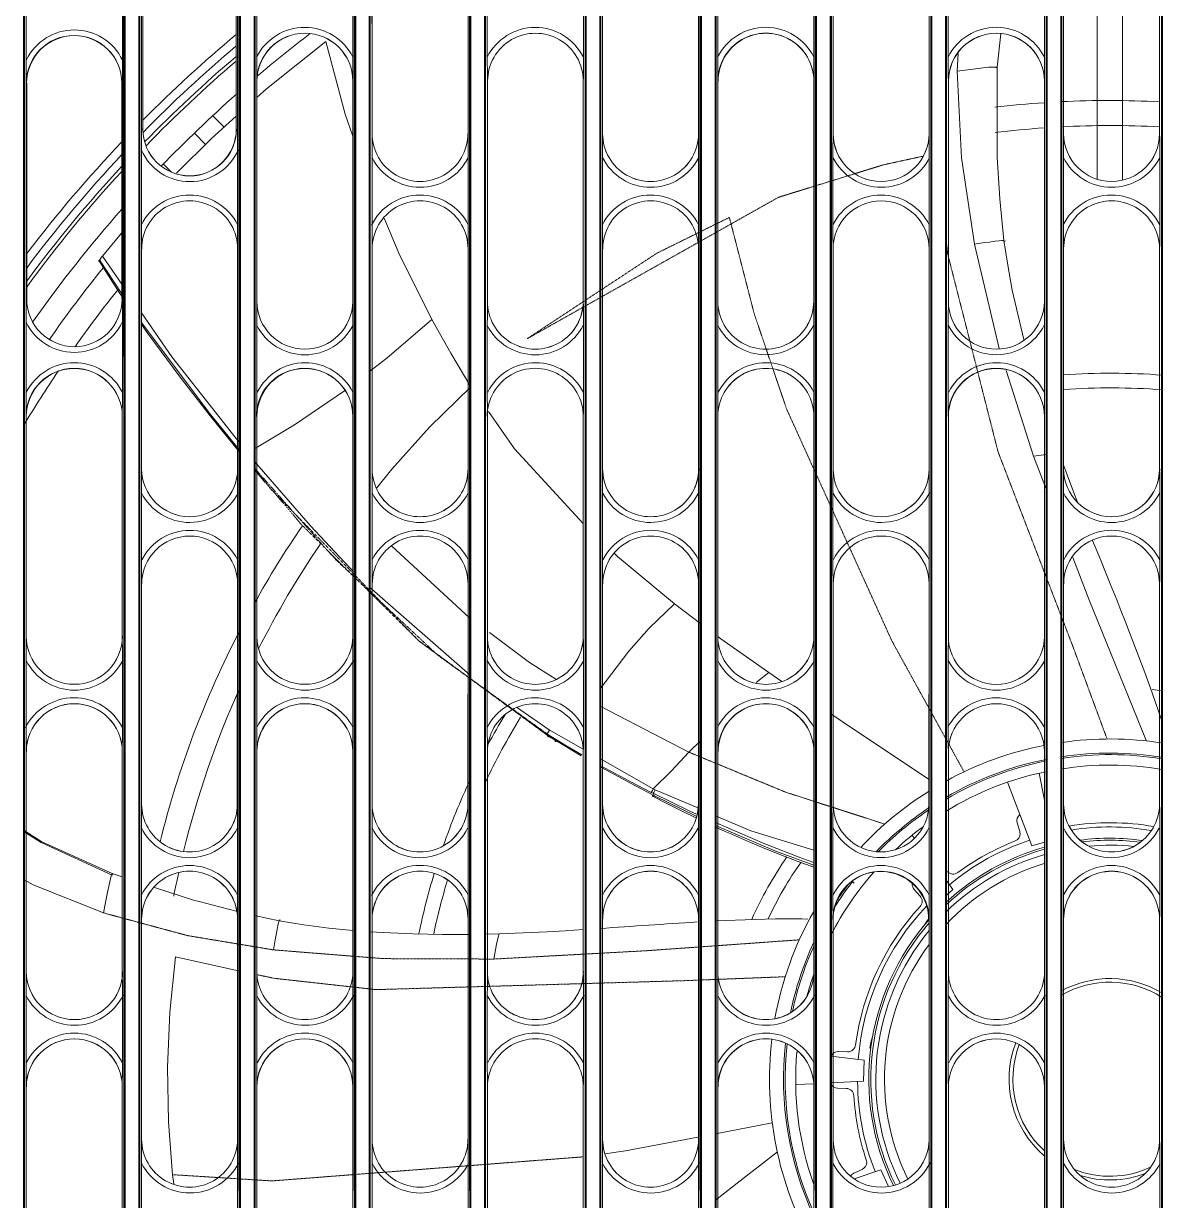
# Model space of a CAD drawing. Header units: millimetres. Extents: x 1046 to 79138, y -20101 to 54562.
# Drawn here: x 3027.4 to 3461.7, y 27710.2 to 28159.2 of the extents above; entities that cross this region are included whole.
import ezdxf

# ---------------------------------------------------------------- set-up
doc = ezdxf.new("R2010")
doc.units = ezdxf.units.MM
doc.linetypes.add('PDF_IMPORT', pattern=[1, 0.8, -0.2])
doc.layers.add('PDF5_Geometry', color=7, linetype='Continuous')

# ---------------------------------------------------------------- blocks, each defined once
blk = doc.blocks.new('pohlad vonkajšia')
at = {"layer": 'PDF5_Geometry', "lineweight": 13}
for points in [[(16148.65, 2749.99), (16148.65, 2113.05), (16129.29, 2113.05), (16129.29, 2749.99)], [(16129.39, 2749.99), (16129.39, 2113.15), (16129.29, 2113.05)], [(16129.5, 2749.99), (16129.5, 2113.41)], [(16148.15, 2666.97), (16148.15, 2647.46), (16148.15, 2644.85), (16148.15, 2643.04), (16148.15, 2601.87), (16148.15, 2599.91), (16148.15, 2598), (16148.15, 2597.47), (16148.15, 2584.07), (16148.15, 2582.26), (16148.13, 2580.15), (16148.13, 2579.63), (16148.13, 2579.49), (16148.13, 2537.54), (16148.13, 2536.51), (16148.15, 2535.47), (16148.15, 2533.41), (16148.15, 2532.94), (16148.15, 2520.13), (16148.15, 2518.33), (16148.13, 2516.21), (16148.13, 2515.69), (16148.13, 2515.55), (16148.13, 2473.6), (16148.13, 2472.58), (16148.15, 2471.54), (16148.15, 2469.47), (16148.15, 2469.01), (16148.15, 2456.18), (16148.15, 2454.36), (16148.13, 2452.28), (16148.13, 2451.74), (16148.13, 2451.62), (16148.13, 2409.65)], [(16148.45, 2113.41), (16148.34, 2750.09), (16148.34, 2747.47), (16148.15, 2747.3)], [(16148.55, 2749.99), (16148.55, 2113.15), (16148.65, 2113.05)], [(16170.64, 2749.99), (16170.64, 2113.05), (16151.27, 2113.05), (16151.27, 2749.99)], [(16151.27, 2113.05), (16151.38, 2113.15), (16151.38, 2749.99)], [(16151.48, 2749.99), (16151.48, 2113.41), (16170.43, 2113.41)], [(16170.12, 2674.61), (16170.12, 2634.27), (16170.12, 2631.22), (16170.12, 2630.3), (16170.12, 2616.05), (16170.12, 2614.25), (16170.12, 2612.13), (16170.12, 2611.61), (16170.12, 2611.46), (16170.12, 2569.5), (16170.12, 2568.48), (16170.12, 2567.46), (16170.12, 2565.39), (16170.12, 2564.93), (16170.12, 2552.12), (16170.12, 2550.28), (16170.12, 2548.16), (16170.12, 2547.64), (16170.12, 2547.54), (16170.12, 2505.55), (16170.12, 2504.55), (16170.12, 2503.52), (16170.12, 2501.46), (16170.12, 2500.99), (16170.12, 2488.15), (16170.12, 2486.34), (16170.12, 2484.23), (16170.12, 2483.71), (16170.12, 2483.57), (16170.12, 2441.62), (16170.12, 2440.59), (16170.12, 2439.59), (16170.12, 2437.49), (16170.12, 2437.06), (16170.12, 2424.21)], [(16170.43, 2113.41), (16170.32, 2750.09), (16170.32, 2747.47), (16170.12, 2747.3)], [(16170.64, 2113.05), (16170.53, 2113.15), (16170.53, 2749.99)], [(16192.64, 2749.99), (16192.64, 2113.05), (16173.24, 2113.05), (16173.24, 2749.99)], [(16173.34, 2749.99), (16173.34, 2113.15), (16173.24, 2113.05)], [(16173.44, 2749.99), (16173.44, 2113.41), (16192.43, 2113.41)], [(16192.1, 2663.67), (16192.1, 2648), (16192.1, 2646.2), (16192.1, 2644.08), (16192.1, 2643.56), (16192.1, 2643.44), (16192.1, 2601.47), (16192.1, 2600.47), (16192.1, 2599.44), (16192.1, 2597.38), (16192.1, 2596.91), (16192.1, 2584.07), (16192.1, 2582.26), (16192.1, 2580.15), (16192.1, 2579.63), (16192.1, 2579.49), (16192.1, 2537.54), (16192.1, 2536.51), (16192.1, 2535.47), (16192.1, 2533.41), (16192.1, 2532.94), (16192.1, 2520.13), (16192.1, 2518.33), (16192.1, 2516.21), (16192.1, 2515.69), (16192.1, 2515.55), (16192.1, 2473.6), (16192.1, 2472.58), (16192.1, 2471.54), (16192.1, 2469.47), (16192.1, 2469.01), (16192.1, 2456.18), (16192.1, 2454.36), (16192.1, 2452.28), (16192.1, 2451.74), (16192.1, 2451.62), (16192.1, 2409.65)], [(16192.43, 2113.41), (16192.31, 2750.09), (16192.31, 2747.47), (16192.1, 2747.3)], [(16192.53, 2749.99), (16192.53, 2113.15), (16192.64, 2113.05)], [(16214.62, 2749.99), (16214.62, 2113.05), (16195.22, 2113.05), (16195.22, 2749.99)], [(16195.22, 2113.05), (16195.32, 2113.15), (16195.32, 2749.99)], [(16195.41, 2749.99), (16195.41, 2113.41), (16214.41, 2113.41)], [(16214.06, 2675.43), (16214.06, 2633.44), (16214.06, 2632.42), (16214.06, 2631.39), (16214.1, 2629.33), (16214.1, 2628.86), (16214.1, 2616.05), (16214.06, 2614.25), (16214.06, 2612.13), (16214.06, 2611.61), (16214.06, 2611.46), (16214.06, 2569.5), (16214.06, 2568.48), (16214.06, 2567.46), (16214.1, 2565.39), (16214.1, 2564.93), (16214.1, 2552.12), (16214.06, 2550.28), (16214.06, 2548.16), (16214.06, 2547.64), (16214.06, 2547.54), (16214.06, 2505.55), (16214.06, 2504.55), (16214.06, 2503.52), (16214.1, 2501.46), (16214.1, 2500.99), (16214.1, 2488.15), (16214.06, 2486.34), (16214.06, 2484.23), (16214.06, 2483.71), (16214.06, 2483.57), (16214.06, 2441.62), (16214.06, 2440.59), (16214.06, 2439.59), (16214.1, 2437.49), (16214.1, 2437.06), (16214.1, 2424.21)], [(16214.41, 2113.41), (16214.31, 2750.09), (16214.31, 2747.47), (16214.1, 2747.3)], [(16214.51, 2749.99), (16214.51, 2113.15), (16214.62, 2113.05)], [(16236.58, 2749.99), (16236.58, 2113.05), (16217.18, 2113.05), (16217.18, 2749.99)], [(16217.18, 2113.05), (16217.29, 2113.15), (16217.29, 2749.99)], [(16217.39, 2749.99), (16217.39, 2113.41), (16236.39, 2113.41)], [(16236.05, 2747.3), (16236.25, 2747.47), (16236.39, 2749.99), (16236.39, 2113.41)], [(16236.03, 2409.65), (16236.03, 2451.62), (16236.03, 2451.74), (16236.05, 2452.28), (16236.05, 2454.36), (16236.05, 2456.18), (16236.05, 2469.01), (16236.05, 2469.47), (16236.05, 2471.54), (16236.05, 2472.58), (16236.03, 2473.6), (16236.03, 2515.55), (16236.03, 2515.69), (16236.05, 2516.21), (16236.05, 2518.33), (16236.05, 2520.13), (16236.05, 2532.94), (16236.05, 2533.41), (16236.05, 2535.47), (16236.05, 2536.51), (16236.03, 2537.54), (16236.03, 2579.49), (16236.03, 2579.63), (16236.05, 2580.15), (16236.05, 2582.26), (16236.05, 2584.07), (16236.05, 2596.91), (16236.05, 2597.38), (16236.05, 2599.44), (16236.05, 2600.47), (16236.03, 2601.47), (16236.03, 2643.44), (16236.03, 2643.56), (16236.05, 2644.08), (16236.05, 2646.2), (16236.05, 2648), (16236.05, 2661.66)], [(16217.7, 2661.66), (16217.7, 2648), (16217.7, 2647.88), (16217.74, 2644.48), (16217.74, 2643.44), (16217.74, 2601.47), (16217.74, 2601.35), (16217.74, 2600.83), (16217.74, 2598.71), (16217.7, 2596.91), (16217.7, 2584.07), (16217.7, 2583.91), (16217.74, 2580.55), (16217.74, 2579.49), (16217.74, 2537.54), (16217.74, 2537.38), (16217.74, 2536.86), (16217.74, 2534.78), (16217.7, 2532.94), (16217.7, 2520.13), (16217.7, 2519.97), (16217.74, 2516.59), (16217.74, 2515.55), (16217.74, 2473.6), (16217.74, 2473.44), (16217.74, 2472.92), (16217.74, 2470.81), (16217.7, 2469.01), (16217.7, 2456.18), (16217.7, 2456.02), (16217.74, 2452.66), (16217.74, 2451.62), (16217.74, 2409.65)], [(16236.5, 2749.99), (16236.5, 2113.15), (16236.58, 2113.05)], [(16258.55, 2749.99), (16258.55, 2113.05), (16239.17, 2113.05), (16239.17, 2749.99)], [(16239.27, 2749.99), (16239.27, 2113.15), (16239.17, 2113.05)], [(16239.37, 2749.99), (16239.37, 2113.41), (16258.34, 2113.41)], [(16258.01, 2675.43), (16258.01, 2633.44), (16258.01, 2632.42), (16258.03, 2631.39), (16258.03, 2629.33), (16258.03, 2628.86), (16258.03, 2616.05), (16258.03, 2614.25), (16258.01, 2612.13), (16258.01, 2611.61), (16258.01, 2611.46), (16258.01, 2569.5), (16258.01, 2568.48), (16258.03, 2567.46), (16258.03, 2565.39), (16258.03, 2564.93), (16258.03, 2552.12), (16258.03, 2550.28), (16258.01, 2548.16), (16258.01, 2547.64), (16258.01, 2547.54), (16258.01, 2505.55), (16258.01, 2504.55), (16258.03, 2503.52), (16258.03, 2501.46), (16258.03, 2500.99), (16258.03, 2488.15), (16258.03, 2486.34), (16258.01, 2484.23), (16258.01, 2483.71), (16258.01, 2483.57), (16258.01, 2441.62), (16258.01, 2440.59), (16258.03, 2439.59), (16258.03, 2437.49), (16258.03, 2437.06), (16258.03, 2424.21)], [(16258.34, 2113.41), (16258.24, 2750.09), (16258.24, 2747.47), (16258.03, 2747.3)], [(16258.44, 2749.99), (16258.44, 2113.15), (16258.55, 2113.05)], [(16280.53, 2749.99), (16280.53, 2113.05), (16261.17, 2113.05), (16261.17, 2749.99)], [(16261.17, 2113.05), (16261.25, 2113.15), (16261.25, 2749.99)], [(16261.36, 2749.99), (16261.36, 2113.41), (16280.32, 2113.41)], [(16280.01, 2660.85), (16280.01, 2648), (16280.01, 2646.2), (16279.99, 2644.08), (16279.99, 2643.56), (16279.99, 2643.44), (16279.99, 2601.47), (16279.99, 2600.47), (16280.01, 2599.44), (16280.01, 2597.38), (16280.01, 2596.91), (16280.01, 2584.07), (16280.01, 2582.26), (16279.99, 2580.15), (16279.99, 2579.63), (16279.99, 2579.49), (16279.99, 2537.54), (16279.99, 2536.51), (16280.01, 2535.47), (16280.01, 2533.41), (16280.01, 2532.94), (16280.01, 2520.13), (16280.01, 2518.33), (16279.99, 2516.21), (16279.99, 2515.69), (16279.99, 2515.55), (16279.99, 2473.6), (16279.99, 2472.58), (16280.01, 2471.54), (16280.01, 2469.47), (16280.01, 2469.01), (16280.01, 2456.18), (16280.01, 2454.36), (16279.99, 2452.28), (16279.99, 2451.74), (16279.99, 2451.62), (16279.99, 2409.65)], [(16280.32, 2113.41), (16280.22, 2750.09), (16280.22, 2747.47), (16280.01, 2747.3)], [(16280.43, 2749.99), (16280.43, 2113.15), (16280.53, 2113.05)], [(16302.51, 2749.99), (16302.51, 2113.05), (16283.13, 2113.05), (16283.13, 2749.99)], [(16283.13, 2113.05), (16283.23, 2113.15), (16283.23, 2749.99)], [(16283.34, 2749.99), (16283.34, 2113.41)], [(16283.65, 2424.21), (16283.65, 2437.06), (16283.65, 2438.84), (16283.68, 2440.96), (16283.68, 2441.49), (16283.68, 2441.62), (16283.68, 2483.57), (16283.68, 2484.59), (16283.65, 2485.61), (16283.65, 2487.69), (16283.65, 2488.15), (16283.65, 2500.99), (16283.65, 2502.81), (16283.68, 2504.91), (16283.68, 2505.43), (16283.68, 2505.55), (16283.68, 2547.54), (16283.68, 2548.53), (16283.65, 2549.55), (16283.65, 2551.63), (16283.65, 2552.12), (16283.65, 2564.93), (16283.65, 2566.73), (16283.68, 2568.84), (16283.68, 2569.36), (16283.68, 2569.5), (16283.68, 2611.46), (16283.68, 2612.5), (16283.65, 2613.52), (16283.65, 2615.58), (16283.65, 2616.05), (16283.65, 2628.86), (16283.65, 2630.7), (16283.68, 2632.78), (16283.68, 2633.3), (16283.68, 2633.44), (16283.68, 2675.43)], [(16283.34, 2113.41), (16302.3, 2113.41), (16302.3, 2749.99)], [(16302.41, 2749.99), (16302.41, 2113.15), (16302.51, 2113.05)], [(16324.49, 2749.99), (16324.49, 2113.05), (16305.11, 2113.05), (16305.11, 2749.99)], [(16305.22, 2113.15), (16305.32, 2749.99), (16305.32, 2113.41)], [(16305.65, 2409.65), (16305.65, 2451.62), (16305.63, 2452.61), (16305.63, 2453.65), (16305.63, 2455.71), (16305.63, 2456.18), (16305.63, 2469.01), (16305.63, 2470.81), (16305.65, 2472.92), (16305.65, 2473.44), (16305.65, 2473.6), (16305.65, 2515.55), (16305.63, 2516.58), (16305.63, 2517.6), (16305.63, 2519.66), (16305.63, 2520.13), (16305.63, 2532.94), (16305.63, 2534.78), (16305.65, 2536.86), (16305.65, 2537.38), (16305.65, 2537.54), (16305.65, 2579.49), (16305.63, 2580.51), (16305.63, 2581.53), (16305.63, 2583.6), (16305.63, 2584.07), (16305.63, 2596.91), (16305.63, 2598.71), (16305.65, 2600.83), (16305.65, 2601.35), (16305.65, 2601.47), (16305.65, 2643.44), (16305.63, 2644.45), (16305.63, 2645.47), (16305.63, 2647.53), (16305.63, 2648), (16305.63, 2660.85)], [(16324.29, 2749.99), (16324.29, 2113.41), (16323.97, 2123.41)], [(16324.39, 2749.99), (16324.39, 2113.15), (16324.49, 2113.05)], [(16346.48, 2749.99), (16346.48, 2113.05), (16327.09, 2113.05), (16327.09, 2749.99)], [(16327.09, 2113.05), (16327.2, 2113.15), (16327.2, 2749.99)], [(16327.3, 2749.99), (16327.3, 2113.41)], [(16327.61, 2424.21), (16327.61, 2437.06), (16327.61, 2437.94), (16327.61, 2438.84), (16327.61, 2439.92), (16327.61, 2440.96), (16327.63, 2441.49), (16327.63, 2441.62), (16327.63, 2483.57), (16327.61, 2484.59), (16327.61, 2485.61), (16327.61, 2487.69), (16327.61, 2488.15), (16327.61, 2500.99), (16327.61, 2502.81), (16327.61, 2504.91), (16327.63, 2505.43), (16327.63, 2505.55), (16327.63, 2547.54), (16327.61, 2548.53), (16327.61, 2549.55), (16327.61, 2551.63), (16327.61, 2552.12), (16327.61, 2564.93), (16327.61, 2566.73), (16327.61, 2568.84), (16327.63, 2569.36), (16327.63, 2569.5), (16327.63, 2611.46), (16327.61, 2612.5), (16327.61, 2613.52), (16327.61, 2615.58), (16327.61, 2616.05), (16327.61, 2628.86), (16327.61, 2630.7), (16327.61, 2632.78), (16327.63, 2633.3), (16327.63, 2633.44), (16327.63, 2675.43)], [(16346.29, 2749.99), (16346.29, 2113.41), (16327.3, 2113.41)], [(16346.39, 2749.99), (16346.39, 2113.15), (16346.48, 2113.05)], [(16301.99, 2675.43), (16301.99, 2633.44), (16301.99, 2632.42), (16301.99, 2629.02), (16301.99, 2628.86), (16301.99, 2616.05), (16301.99, 2614.25), (16301.99, 2612.13), (16301.99, 2611.61), (16301.99, 2611.46), (16301.99, 2569.5), (16301.99, 2568.45), (16301.99, 2565.08), (16301.99, 2564.93), (16301.99, 2552.12), (16301.99, 2550.28), (16301.99, 2548.16), (16301.99, 2547.64), (16301.99, 2547.54), (16301.99, 2505.55), (16301.99, 2504.51), (16301.99, 2501.15), (16301.99, 2500.99), (16301.99, 2488.15), (16301.99, 2486.34), (16301.99, 2484.23), (16301.99, 2483.71), (16301.99, 2483.57), (16301.99, 2441.62), (16301.99, 2441.44), (16301.99, 2441.25), (16301.99, 2441.1), (16301.99, 2440.9), (16301.99, 2440.58), (16301.99, 2439.71), (16301.99, 2438.88), (16301.99, 2438.04), (16301.99, 2437.18), (16301.99, 2437.06), (16301.99, 2424.21)], [(16323.97, 2660.85), (16323.97, 2648), (16323.97, 2646.2), (16323.97, 2644.08), (16323.97, 2643.56), (16323.96, 2643.44), (16323.96, 2601.47), (16323.97, 2600.43), (16323.97, 2597.07), (16323.97, 2596.91), (16323.97, 2584.07), (16323.97, 2582.26), (16323.97, 2580.15), (16323.97, 2579.63), (16323.96, 2579.49), (16323.96, 2537.54), (16323.97, 2536.5), (16323.97, 2533.1), (16323.97, 2532.94), (16323.97, 2520.13), (16323.97, 2518.33), (16323.97, 2516.21), (16323.97, 2515.69), (16323.96, 2515.55), (16323.96, 2473.6), (16323.97, 2472.56), (16323.97, 2469.16), (16323.97, 2469.01), (16323.97, 2456.18), (16323.97, 2454.36), (16323.97, 2452.28), (16323.97, 2451.74), (16323.96, 2451.62), (16323.96, 2409.65)], [(16345.92, 2675.43), (16345.92, 2633.44), (16345.96, 2632.42), (16345.96, 2629.02), (16345.96, 2628.86), (16345.96, 2616.05), (16345.96, 2614.25), (16345.96, 2612.13), (16345.92, 2611.61), (16345.92, 2611.46), (16345.92, 2569.5), (16345.96, 2568.45), (16345.96, 2565.08), (16345.96, 2564.93), (16345.96, 2552.12), (16345.96, 2550.28), (16345.96, 2548.16), (16345.92, 2547.64), (16345.92, 2547.54), (16345.92, 2505.55), (16345.96, 2504.51), (16345.96, 2501.15), (16345.96, 2500.99), (16345.96, 2488.15), (16345.96, 2486.34), (16345.96, 2484.23), (16345.92, 2483.71), (16345.92, 2483.57), (16345.92, 2441.62), (16345.92, 2441.44), (16345.92, 2441.25), (16345.92, 2441.1), (16345.96, 2440.9), (16345.96, 2440.58), (16345.96, 2439.71), (16345.96, 2438.88), (16345.96, 2438.04), (16345.96, 2437.18), (16345.96, 2437.06), (16345.96, 2424.21)], [(16195.77, 2675.43), (16195.77, 2633.44), (16195.77, 2633.3), (16195.77, 2632.78), (16195.76, 2630.7), (16195.76, 2628.86), (16195.76, 2616.05), (16195.76, 2615.89), (16195.76, 2612.5), (16195.77, 2611.46), (16195.77, 2569.5), (16195.77, 2569.36), (16195.77, 2568.84), (16195.76, 2566.73), (16195.76, 2564.93), (16195.76, 2552.12), (16195.76, 2551.96), (16195.76, 2548.56), (16195.77, 2547.54), (16195.77, 2505.55), (16195.77, 2505.43), (16195.77, 2504.91), (16195.76, 2502.81), (16195.76, 2500.99), (16195.76, 2488.15), (16195.76, 2487.99), (16195.76, 2484.63), (16195.77, 2483.57), (16195.77, 2441.62), (16195.77, 2441.49), (16195.77, 2440.96), (16195.76, 2438.84), (16195.76, 2437.06), (16195.76, 2424.21)], [(16239.72, 2675.43), (16239.72, 2633.44), (16239.72, 2633.3), (16239.72, 2632.78), (16239.7, 2630.7), (16239.7, 2628.86), (16239.7, 2616.05), (16239.7, 2615.89), (16239.72, 2612.5), (16239.72, 2611.46), (16239.72, 2569.5), (16239.72, 2569.36), (16239.72, 2568.84), (16239.7, 2566.73), (16239.7, 2564.93), (16239.7, 2552.12), (16239.7, 2551.96), (16239.72, 2548.56), (16239.72, 2547.54), (16239.72, 2505.55), (16239.72, 2505.43), (16239.72, 2504.91), (16239.7, 2502.81), (16239.7, 2500.99), (16239.7, 2488.15), (16239.7, 2487.99), (16239.72, 2484.63), (16239.72, 2483.57), (16239.72, 2441.62), (16239.72, 2441.49), (16239.72, 2440.96), (16239.7, 2438.84), (16239.7, 2437.06), (16239.7, 2424.21)], [(16261.67, 2660.85), (16261.67, 2648), (16261.67, 2647.88), (16261.7, 2644.48), (16261.7, 2643.44), (16261.7, 2601.47), (16261.7, 2601.35), (16261.7, 2600.83), (16261.67, 2598.71), (16261.67, 2596.91), (16261.67, 2584.07), (16261.67, 2583.91), (16261.7, 2580.55), (16261.7, 2579.49), (16261.7, 2537.54), (16261.7, 2537.38), (16261.7, 2536.86), (16261.67, 2534.78), (16261.67, 2532.94), (16261.67, 2520.13), (16261.67, 2519.97), (16261.7, 2516.59), (16261.7, 2515.55), (16261.7, 2473.6), (16261.7, 2473.44), (16261.7, 2472.92), (16261.67, 2470.81), (16261.67, 2469.01), (16261.67, 2456.18), (16261.67, 2456.02), (16261.7, 2452.66), (16261.7, 2451.62), (16261.7, 2409.65)], [(16173.79, 2409.65), (16173.79, 2451.62), (16173.79, 2452.66), (16173.76, 2456.02), (16173.76, 2456.18), (16173.76, 2469.01), (16173.76, 2470.81), (16173.79, 2472.92), (16173.79, 2473.44), (16173.79, 2473.6), (16173.79, 2515.55), (16173.79, 2516.59), (16173.76, 2519.97), (16173.76, 2520.13), (16173.76, 2532.94), (16173.76, 2534.78), (16173.79, 2536.86), (16173.79, 2537.38), (16173.79, 2537.54), (16173.79, 2579.49), (16173.79, 2580.55), (16173.76, 2583.91), (16173.76, 2584.07), (16173.76, 2596.91), (16173.76, 2598.71), (16173.79, 2600.83), (16173.79, 2601.35), (16173.79, 2601.47), (16173.79, 2643.44), (16173.79, 2644.48), (16173.76, 2647.88), (16173.76, 2648), (16173.76, 2663.67)], [(16129.79, 2666.97), (16129.79, 2647.46), (16129.79, 2646.93), (16129.81, 2645), (16129.81, 2643.04), (16129.81, 2601.87), (16129.81, 2600.07), (16129.79, 2597.47), (16129.79, 2584.07), (16129.79, 2583.91), (16129.81, 2580.55), (16129.81, 2579.49), (16129.81, 2537.54), (16129.81, 2537.38), (16129.81, 2536.86), (16129.79, 2534.78), (16129.79, 2532.94), (16129.79, 2520.13), (16129.79, 2519.97), (16129.81, 2516.59), (16129.81, 2515.55), (16129.81, 2473.6), (16129.81, 2473.44), (16129.81, 2472.92), (16129.79, 2470.81), (16129.79, 2469.01), (16129.79, 2456.18), (16129.79, 2456.02), (16129.81, 2452.66), (16129.81, 2451.62), (16129.81, 2409.65)], [(16151.77, 2674.61), (16151.77, 2634.27), (16151.77, 2632.05), (16151.77, 2630.3), (16151.77, 2616.05), (16151.77, 2615.89), (16151.81, 2612.5), (16151.81, 2611.46), (16151.81, 2569.5), (16151.81, 2569.36), (16151.81, 2568.84), (16151.77, 2566.73), (16151.77, 2564.93), (16151.77, 2552.12), (16151.77, 2551.96), (16151.81, 2548.56), (16151.81, 2547.54), (16151.81, 2505.55), (16151.81, 2505.43), (16151.81, 2504.91), (16151.77, 2502.81), (16151.77, 2500.99), (16151.77, 2488.15), (16151.77, 2487.99), (16151.81, 2484.63), (16151.81, 2483.57), (16151.81, 2441.62), (16151.81, 2441.49), (16151.81, 2440.96), (16151.77, 2438.84), (16151.77, 2437.06), (16151.77, 2424.21)], [(16316.21, 2613.02), (16315.46, 2621.01), (16314.99, 2628.91), (16314.98, 2629.57), (16314.94, 2646.13), (16315.67, 2652.44)], [(16192.1, 2632.92), (16190.62, 2637.15), (16186.95, 2651.03), (16175.65, 2641.97), (16173.79, 2640.3)], [(16315.36, 2592.47), (16310.61, 2612.34), (16308.13, 2628.79), (16307.33, 2645.35), (16307.54, 2648.71)], [(16307.33, 2645.35), (16311.34, 2645.87), (16313.29, 2646.08), (16314.2, 2646.13), (16314.61, 2646.13), (16314.79, 2646.13), (16314.94, 2646.13), (16314.94, 2646.08), (16314.89, 2646.08), (16314.82, 2646.02), (16314.68, 2646.02)], [(16169.86, 2636.75), (16165.12, 2632.52), (16158.48, 2625.9)], [(16167.53, 2634.67), (16165.38, 2636.85)], [(16161.9, 2633.54), (16164.01, 2631.39)], [(16157.51, 2626.07), (16155.95, 2627.61)], [(16196.64, 2565.85), (16199.54, 2569.45), (16206.71, 2577.41), (16214.62, 2585.16), (16210.75, 2591.54), (16207.16, 2598), (16200.85, 2610.64), (16198.03, 2617.28)], [(16148.05, 2614.47), (16148, 2614.42), (16144.37, 2610.09), (16144.35, 2610.07), (16144.35, 2610.03), (16144.32, 2610.03), (16144.32, 2610.02), (16144.27, 2609.97), (16144.16, 2609.86), (16144.01, 2609.65), (16143.9, 2609.5), (16143.8, 2609.36), (16148.05, 2602.86)], [(16316.21, 2613.05), (16315.84, 2613.02), (16315.31, 2613), (16314.51, 2612.91), (16313.5, 2612.76), (16312.55, 2612.65), (16310.61, 2612.34)], [(16320.06, 2594.17), (16317.85, 2603.59), (16316.99, 2608.32), (16316.21, 2613.07)], [(16316.52, 2613), (16316.45, 2612.95), (16316.21, 2612.86)], [(16143.66, 2609.2), (16147.68, 2602.96), (16148.05, 2602.44)], [(16148.05, 2604.7), (16144.35, 2610.07)], [(16170.53, 2574.37), (16157.57, 2590.88), (16151.81, 2599.23)], [(16195.32, 2588.1), (16198.55, 2590.62), (16207.16, 2598)], [(16170.53, 2572.97), (16164.72, 2580.15), (16151.81, 2597.43)], [(16151.81, 2597.03), (16153.02, 2595.3), (16159.18, 2586.96), (16164.88, 2579.63), (16170.53, 2572.61)], [(16324.39, 2565.48), (16321.91, 2571.88), (16316.68, 2588.26)], [(16173.34, 2573.33), (16180.95, 2577.88), (16190.47, 2584.38)], [(16217.95, 2580.44), (16222.94, 2573.33), (16236.03, 2559.05)], [(16192.08, 2550.05), (16191.44, 2550.68), (16183.99, 2558.63), (16173.34, 2570.92)], [(16321.91, 2571.88), (16324.39, 2572.21)], [(16330.27, 2563.16), (16330.04, 2563.78), (16327.61, 2570.2)], [(16346.39, 2521.43), (16344.53, 2526.79), (16343.11, 2530.65), (16341.67, 2534.48), (16340.53, 2537.43), (16339.37, 2540.41), (16338.55, 2542.44), (16337.76, 2544.5), (16337.13, 2546.03), (16336.51, 2547.54), (16335.99, 2548.82), (16335.48, 2550.12), (16334.91, 2551.53), (16334.34, 2552.95), (16333.16, 2555.84)], [(16214.51, 2540.97), (16214.31, 2541.09), (16199.5, 2554.72)], [(16241.97, 2553.33), (16242.58, 2552.79), (16253.42, 2543.72), (16258.48, 2539.95)], [(16343.46, 2517.56), (16332.43, 2544.64), (16329.37, 2552.6)], [(16214.46, 2530.19), (16213.96, 2530.55), (16195.2, 2546.98)], [(16253.42, 2543.72), (16248.58, 2539.13), (16244.7, 2534.74), (16239.27, 2527.52)], [(16230.79, 2529.37), (16225.8, 2532.56), (16218.14, 2538.25)], [(16273.92, 2528.95), (16271.43, 2530.62), (16269.02, 2528.75)], [(16236.03, 2516.02), (16229.54, 2519.68), (16223.32, 2524.01)], [(16256.16, 2515.45), (16239.27, 2524.22)], [(16283.23, 2522.73), (16287.36, 2519.99), (16301.99, 2510.23)], [(16229.09, 2518.97), (16229.27, 2519.11), (16229.39, 2519.3), (16229.44, 2519.4), (16229.49, 2519.51), (16229.53, 2519.58), (16229.54, 2519.68)], [(16235.73, 2514.96), (16233.05, 2516.54), (16229.09, 2518.97), (16229.32, 2518.71), (16229.53, 2518.45), (16230.9, 2517.6), (16235.28, 2514.93), (16235.63, 2514.72)], [(16230.9, 2517.6), (16230.79, 2517.51), (16230.69, 2517.51), (16230.64, 2517.6), (16230.64, 2517.67), (16230.64, 2517.76), (16229.27, 2518.59), (16229.27, 2518.54), (16229.27, 2518.45), (16229.28, 2518.38), (16229.39, 2518.38), (16229.53, 2518.45)], [(16258.44, 2517.7), (16256.16, 2515.45), (16252.77, 2511.83), (16249.34, 2508.48), (16249.74, 2508.29), (16257.85, 2504.81)], [(16257.65, 2503.64), (16256.38, 2504.2), (16249.38, 2507.6), (16248.98, 2507.77), (16244.99, 2509.82), (16239.27, 2512.92)], [(16239.27, 2512.66), (16240.31, 2512.05), (16245.01, 2509.5), (16249.64, 2507.09), (16249.55, 2507.02), (16249.48, 2506.99), (16249.39, 2506.97), (16249.34, 2506.99), (16249.29, 2507.02), (16249.24, 2507.09), (16249.24, 2507.2), (16249.24, 2507.3)], [(16248.98, 2507.77), (16249.1, 2507.93), (16249.2, 2508.12), (16249.29, 2508.32), (16249.34, 2508.48), (16239.3, 2514.17)], [(16322.97, 2511.43), (16323.96, 2506.3)], [(16257.54, 2503.26), (16249.64, 2507.09), (16249.38, 2507.6), (16249.5, 2507.75), (16249.58, 2507.91), (16249.69, 2508.12), (16249.74, 2508.29)], [(16323.96, 2498.3), (16321.6, 2497.59), (16316.94, 2509.71)], [(16249.34, 2506.99), (16252.19, 2505.53), (16255.01, 2504.15), (16257.49, 2502.95)], [(16279.99, 2496.76), (16268.01, 2500.42), (16261.25, 2503.31)], [(16279.99, 2494.4), (16277.83, 2495.18), (16270.65, 2497.99), (16261.25, 2502.01)], [(16261.25, 2501.48), (16272.87, 2496.52), (16279.99, 2493.88)], [(16261.25, 2501.16), (16263.09, 2500.33), (16264.35, 2499.8), (16265.62, 2499.21), (16267.94, 2498.22), (16270.21, 2497.25), (16273.54, 2495.93), (16276.84, 2494.65), (16279.99, 2493.5)], [(16318.79, 2501.96), (16319.26, 2500.33)], [(16148.13, 2491.65), (16146.18, 2492.27), (16132.77, 2498.37), (16129.39, 2500.52)], [(16129.39, 2500.28), (16132.67, 2498.2), (16146.19, 2492.01), (16146.23, 2492.12), (16146.23, 2492.22), (16146.23, 2492.24), (16146.18, 2492.27), (16146.12, 2492.13), (16146.07, 2491.98), (16145.93, 2491.6), (16145.72, 2490.68), (16145.33, 2488.77), (16144.56, 2484.78), (16131.11, 2490.12), (16129.39, 2491.09)], [(16298.75, 2499.6), (16299.18, 2498.98)], [(16305.22, 2491.01), (16306.53, 2489.27), (16305.22, 2488.09)], [(16169.86, 2485.09), (16162.56, 2487.02), (16161.92, 2487.17), (16154.24, 2489.65)], [(16299.13, 2489.27), (16300.26, 2487.99)], [(16192.08, 2481.44), (16187.54, 2481.9), (16182.77, 2482.53), (16178.04, 2483.26), (16173.31, 2484.28)], [(16178.04, 2483.26), (16177.93, 2482.93), (16177.81, 2482.37), (16177.64, 2481.59), (16177.47, 2480.6), (16177.28, 2479.63), (16176.98, 2477.73)], [(16178.18, 2483.55), (16178.19, 2483.45), (16178.18, 2483.19)], [(16278.88, 2483.62), (16277.72, 2483.66), (16276.56, 2483.66), (16272.69, 2483.66), (16268.79, 2483.55), (16261.25, 2483.24)], [(16214.51, 2480.67), (16209.17, 2480.67), (16203.52, 2480.78), (16197.87, 2481.04), (16195.32, 2481.19)], [(16220.01, 2480.81), (16217.29, 2480.73)], [(16218.95, 2475.98), (16219.49, 2478.82), (16219.77, 2480.15), (16219.97, 2480.78)], [(16236.03, 2481.59), (16235.99, 2481.59), (16232.56, 2481.38), (16229.13, 2481.19), (16224.55, 2480.97), (16219.96, 2480.78)], [(16170.53, 2473.7), (16158.26, 2476.39), (16157.2, 2465.85), (16156.77, 2455.33), (16156.91, 2444.96), (16157.67, 2434.85), (16157.93, 2433.1)], [(16290.69, 2459), (16290.78, 2459.66), (16290.93, 2460.34), (16291.3, 2461.62)], [(16286.44, 2458.29), (16284.71, 2458.34)], [(16283.23, 2457.46), (16289.61, 2456.68), (16289.47, 2452.71), (16283.23, 2452.38)], [(16279.99, 2452.19), (16276.56, 2452.03)], [(16284.48, 2451.36), (16286.18, 2451.31)], [(16261.23, 2442.66), (16272.07, 2444.75)], [(16240.17, 2438.82), (16244.11, 2439.38), (16257.85, 2442.01)], [(16261.25, 2429.98), (16265.4, 2433.26), (16273.06, 2439.22)], [(16287.67, 2434.04), (16292.75, 2435.79), (16294.21, 2432.58)]]:
    blk.add_lwpolyline(points, dxfattribs=at)
for points in [[(16169.86, 2674.61), (16169.86, 2634.27), (16169.91, 2634.27), (16169.89, 2634.26, -0.99948), (16152.07, 2634.27), (16152.07, 2674.61)], [(16152.07, 2634.27, 0.99948), (16169.86, 2634.27), (16169.86, 2674.61, 0.998908), (16152.07, 2674.61), (16152.07, 2634.27), (16151.98, 2634.27), (16151.77, 2634.27)], [(16195.77, 2633.44, 1.000256), (16214.03, 2633.43, -1.000256), (16195.77, 2633.44), (16195.74, 2675.42, -0.999338), (16214.06, 2675.43), (16214.06, 2633.44)], [(16239.71, 2675.44, -0.999339), (16258.01, 2675.43), (16258, 2633.45, -1.000257), (16239.72, 2633.44), (16239.72, 2675.43, -0.99906), (16258.01, 2675.43)], [(16283.61, 2675.4, -0.997319), (16301.99, 2675.43), (16301.97, 2633.42, -0.998235), (16283.68, 2633.44), (16283.68, 2675.43, -0.997039), (16301.99, 2675.43)], [(16327.63, 2633.44, 0.999042), (16345.93, 2633.45, -0.999042), (16327.63, 2633.44), (16327.63, 2675.43, -0.998125), (16345.92, 2675.43), (16345.92, 2633.44)], [(16129.87, 2643.05, -0.999232), (16148.05, 2643.04), (16148.15, 2601.87), (16148.08, 2601.87), (16148.05, 2601.87), (16148.05, 2643.04), (16148.08, 2643.04), (16148.05, 2643.04, 0.999232), (16129.81, 2643.04), (16129.9, 2643.04), (16129.9, 2601.87), (16129.9, 2601.87), (16129.87, 2643.05)], [(16173.79, 2601.47, 0.999743), (16192.07, 2601.44, -0.999743), (16173.79, 2601.47), (16173.79, 2643.44, -0.999465), (16192.1, 2643.44), (16192.1, 2601.47)], [(16236.03, 2643.44, 1.001487), (16217.79, 2643.45, -1.001487), (16236.03, 2643.44), (16236.03, 2601.47, -1.001764), (16217.74, 2601.47, 1.001764), (16236.02, 2601.48)], [(16279.97, 2601.47, -1.002372), (16261.7, 2601.47), (16261.7, 2643.44, -1.002095), (16279.99, 2643.44), (16279.99, 2601.47, -1.001764), (16261.7, 2601.47)], [(16305.65, 2601.47, 0.999741), (16323.97, 2601.48, -0.999741), (16305.65, 2601.47), (16305.65, 2643.44, -0.999464), (16323.96, 2643.44), (16323.96, 2601.47)], [(16170.12, 2611.46, 1.00095), (16151.82, 2611.45, -1.00095), (16170.12, 2611.46), (16170.11, 2569.5, -0.999741), (16151.81, 2569.5), (16151.81, 2611.46)], [(16214.06, 2611.46, 1.00176), (16195.78, 2611.45, -1.00176), (16214.06, 2611.46), (16214.06, 2569.5, -1.00055), (16195.77, 2569.5), (16195.77, 2611.46)], [(16258.01, 2611.46, 1.001761), (16239.75, 2611.47, -1.001761), (16258.01, 2611.46), (16258.03, 2569.52, -1.000551), (16239.72, 2569.5), (16239.72, 2611.46)], [(16301.99, 2611.46, 0.999738), (16283.66, 2611.43, -0.999738), (16301.99, 2611.46), (16302, 2569.48, -0.99853), (16283.68, 2569.5), (16283.68, 2611.46)], [(16345.92, 2611.46, 1.000546), (16327.63, 2611.46, -1.000546), (16345.92, 2611.46), (16345.92, 2569.5, -0.999336), (16327.63, 2569.5), (16327.63, 2611.46)], [(16129.81, 2537.54, 0.998935), (16148.15, 2537.55, -0.998935), (16129.81, 2537.54), (16129.81, 2579.49, -0.998002), (16148.13, 2579.49), (16148.13, 2537.54)], [(16173.79, 2537.54, 0.999743), (16192.07, 2537.51, -0.999743), (16173.79, 2537.54), (16173.79, 2579.49, -0.998808), (16192.1, 2579.49), (16192.1, 2537.54)], [(16236.03, 2579.49, 1.000827), (16217.71, 2579.5, -1.000827), (16236.03, 2579.49), (16236.03, 2537.54, -1.001764), (16217.74, 2537.54, 1.001764), (16236.02, 2537.54)], [(16271.43, 2530.62), (16262.29, 2537.05), (16261.7, 2537.54), (16261.7, 2579.49, -1.001435), (16279.99, 2579.49), (16279.99, 2537.54, -1.002372), (16261.7, 2537.54, 1.001764), (16279.99, 2537.55)], [(16305.65, 2537.54, 0.999741), (16323.97, 2537.54, -0.999741), (16305.65, 2537.54), (16305.65, 2579.49, -0.998806), (16323.96, 2579.49), (16323.96, 2537.54)], [(16170.12, 2547.54, 0.999442), (16151.83, 2547.53, -0.999442), (16170.12, 2547.54), (16170.06, 2505.54, -1.000679), (16151.81, 2505.55), (16151.81, 2547.54)], [(16214.06, 2547.54, 1.000252), (16195.79, 2547.53, -1.000252), (16214.06, 2547.54), (16214.01, 2505.54, -1.00149), (16195.77, 2505.55), (16195.77, 2547.54)], [(16258.01, 2547.54, 1.000253), (16239.76, 2547.55, -1.000253), (16258.01, 2547.54), (16257.98, 2505.57, -1.001491), (16239.72, 2505.55), (16239.72, 2547.54)], [(16301.99, 2547.54, 0.998231), (16283.67, 2547.52, -0.998231), (16301.99, 2547.54), (16301.94, 2505.53, -0.999468), (16283.68, 2505.55), (16283.68, 2547.54)], [(16345.92, 2547.54, 0.999039), (16327.64, 2547.55, -0.999039), (16345.92, 2547.54), (16345.91, 2505.56, -1.000277), (16327.63, 2505.55), (16327.63, 2547.54)], [(16129.81, 2473.6, 0.999212), (16148.18, 2473.62, -0.999212), (16129.81, 2473.6), (16129.81, 2515.55, -0.997444), (16148.13, 2515.55), (16148.13, 2473.6)], [(16173.79, 2473.6, 1.000019), (16192.1, 2473.57, -1.000019), (16173.79, 2473.6), (16173.79, 2515.55, -0.998252), (16192.1, 2515.55), (16192.1, 2473.6)], [(16236.03, 2515.55, 1.000272), (16217.77, 2515.56, -1.000272), (16236.03, 2515.55), (16236.03, 2473.6, -1.002039), (16217.74, 2473.6, 1.002039), (16236.05, 2473.61)], [(16280, 2473.6, -1.002647), (16261.7, 2473.6), (16261.7, 2515.55, -1.00088), (16279.99, 2515.55), (16279.99, 2473.6, -1.00204), (16261.7, 2473.6)], [(16305.65, 2473.6, 1.000017), (16324, 2473.61, -1.000017), (16305.65, 2473.6), (16305.65, 2515.55, -0.99825), (16323.96, 2515.55), (16323.96, 2473.6)], [(16318.37, 2498.53, 0.062635), (16307.47, 2492.48, -0.384677), (16305.48, 2492.69)], [(16151.81, 2441.62, 1.000954), (16170.09, 2441.61, -1.000954), (16151.81, 2441.62), (16151.81, 2483.57, -1.00123), (16170.12, 2483.57), (16170.12, 2441.62)], [(16195.77, 2441.62, 1.001764), (16214.04, 2441.61, -1.001764), (16195.77, 2441.62), (16195.77, 2483.57, -1.002039), (16214.06, 2483.57), (16214.06, 2441.62)], [(16239.72, 2441.62, 1.001764), (16258.01, 2441.63, -1.001764), (16239.72, 2441.62), (16239.72, 2483.57, -1.00204), (16258.01, 2483.57), (16258.01, 2441.62)], [(16300.86, 2482.13), (16301.61, 2483.26), (16301.89, 2483.57, 1.000018), (16283.63, 2483.55)], [(16283.68, 2441.62, 0.999742), (16301.97, 2441.59, -0.999742), (16283.68, 2441.62), (16283.68, 2483.57, -1.000018), (16301.99, 2483.57), (16301.99, 2441.62)], [(16327.63, 2441.62, 1.000549), (16345.94, 2441.62, -1.000549), (16327.63, 2441.62), (16327.63, 2483.57, -1.000824), (16345.92, 2483.57), (16345.92, 2441.62)], [(16283.96, 2485.89, -0.023701), (16287.39, 2490.75), (16287.71, 2490.43)], [(16129.81, 2409.65, 0.999232), (16148.18, 2409.66, -0.999232), (16129.81, 2409.65), (16129.81, 2451.62, -0.997444), (16148.13, 2451.62), (16148.13, 2409.65)], [(16173.79, 2409.65, 1.000038), (16192.1, 2409.62, -1.000038), (16173.79, 2409.65), (16173.79, 2451.62, -0.998252), (16192.1, 2451.62), (16192.1, 2409.65)], [(16236.03, 2451.62, 1.000272), (16217.77, 2451.63, -1.000272), (16236.03, 2451.62), (16236.03, 2409.65, -1.002059), (16217.74, 2409.65, 1.002059), (16236.05, 2409.66)], [(16280, 2409.65, -1.002667), (16261.7, 2409.65), (16261.7, 2451.62, -1.00088), (16279.99, 2451.62), (16279.99, 2409.65, -1.00206), (16261.7, 2409.65)], [(16305.65, 2409.65, 1.000037), (16324, 2409.66, -1.000037), (16305.65, 2409.65), (16305.65, 2451.62, -0.99825), (16323.96, 2451.62), (16323.96, 2409.65)], [(16279.99, 2433, -0.108571), (16276.77, 2458.28), (16277.18, 2458.22)], [(16290.08, 2437.21, -0.287392), (16289.2, 2435.83), (16287.62, 2435.15)]]:
    blk.add_lwpolyline(points, format="xyb", dxfattribs=at)
at = {"layer": 'PDF5_Geometry', "linetype": 'PDF_IMPORT', "lineweight": 13, "ltscale": 0.095354}
blk.add_lwpolyline([(16323.96, 2153.86), (16323.96, 2707.38)], dxfattribs=at)
at = {"layer": 'PDF5_Geometry', "linetype": 'PDF_IMPORT', "lineweight": 13, "ltscale": 0.100866}
blk.add_lwpolyline([(16334.03, 2704.13), (16334.03, 2624.72)], dxfattribs=at)
at = {"layer": 'PDF5_Geometry', "linetype": 'PDF_IMPORT', "lineweight": 13, "ltscale": 0.10126}
blk.add_lwpolyline([(16338.83, 2624.53), (16338.83, 2704.13)], dxfattribs=at)
at = {"layer": 'PDF5_Geometry', "lineweight": 13}
for points in [[(16217.74, 2643.44), (16217.74, 2601.47)], [(16143.66, 2609.2), (16143.61, 2609.13), (16143.56, 2609.1), (16143.61, 2609.13), (16143.64, 2609.19), (16143.71, 2609.24), (16143.71, 2609.25)], [(16217.74, 2579.49), (16217.74, 2537.54)], [(16217.74, 2515.55), (16217.74, 2473.6)], [(16217.74, 2451.62), (16217.74, 2409.65)]]:
    blk.add_lwpolyline(points, close=True, dxfattribs=at)
at = {"layer": 'PDF5_Geometry', "linetype": 'PDF_IMPORT', "lineweight": 13, "ltscale": 0.029218}
blk.add_lwpolyline([(16308.65, 2511.69), (16294.9, 2536.63), (16274.81, 2580.88), (16268.64, 2599.03), (16263.89, 2617.45), (16250, 2610.59), (16225.35, 2594.33), (16273.28, 2621.3), (16293.22, 2627.47), (16300.73, 2629.1)], dxfattribs=at)
at = {"layer": 'PDF5_Geometry', "linetype": 'PDF_IMPORT', "lineweight": 13, "ltscale": 0.03501}
blk.add_lwpolyline([(16305.22, 2613.38), (16305.51, 2610.54), (16315.13, 2572.73), (16329.16, 2536.24), (16335.92, 2517.96)], dxfattribs=at)
at = {"layer": 'PDF5_Geometry', "lineweight": 13}
blk.add_lwpolyline([(16129.9, 2601.87, 0.999232), (16148.08, 2601.87, -0.999232)], format="xyb", close=True, dxfattribs=at)
at = {"layer": 'PDF5_Geometry', "linetype": 'PDF_IMPORT', "lineweight": 13, "ltscale": 0.018006}
blk.add_lwpolyline([(16229.09, 2518.97), (16208.32, 2533.91), (16188.75, 2552.24), (16173.34, 2569.62)], dxfattribs=at)
at = {"layer": 'PDF5_Geometry', "linetype": 'PDF_IMPORT', "lineweight": 13, "ltscale": 0.031536}
blk.add_lwpolyline([(16173.34, 2569.42), (16182.32, 2558.82), (16204.74, 2536.6), (16229.27, 2518.59)], dxfattribs=at)
at = {"layer": 'PDF5_Geometry', "linetype": 'PDF_IMPORT', "lineweight": 13, "ltscale": 0.028974}
blk.add_lwpolyline([(16173.34, 2569.3), (16176.32, 2565.76), (16204.68, 2536.7), (16229.53, 2518.45)], dxfattribs=at)
at = {"layer": 'PDF5_Geometry', "linetype": 'PDF_IMPORT', "lineweight": 13, "ltscale": 0.02322}
blk.add_lwpolyline([(16293.53, 2501.72), (16274.65, 2507.8), (16256.16, 2515.45)], dxfattribs=at)
at = {"layer": 'PDF5_Geometry', "linetype": 'PDF_IMPORT', "lineweight": 13, "ltscale": 0.038838}
blk.add_lwpolyline([(16277.25, 2479.65), (16248.08, 2477.57), (16218.95, 2475.98), (16197.89, 2476.06), (16176.98, 2477.73), (16160.58, 2480.45), (16144.56, 2484.78)], dxfattribs=at)
at = {"layer": 'PDF5_Geometry', "linetype": 'PDF_IMPORT', "lineweight": 13, "ltscale": 0.038144}
blk.add_lwpolyline([(16173.9, 2472.98), (16177.12, 2472.3), (16196.52, 2470.15), (16255.06, 2471.85), (16274.57, 2472.61)], dxfattribs=at)
at = {"layer": 'PDF5_Geometry', "linetype": 'PDF_IMPORT', "lineweight": 13, "ltscale": 0.042878}
blk.add_lwpolyline([(16157.67, 2434.85), (16176.67, 2433.66), (16235.99, 2438.25)], dxfattribs=at)
at = {"layer": 'PDF5_Geometry', "lineweight": 13}
for centre, radius, start, end in [((16182.91, 2643.45), 10.25, 26.3455, 153.5551), ((16226.86, 2643.45), 10.25, 26.3455, 89.8973), ((16270.82, 2643.46), 10.25, 26.3234, 153.4649), ((16314.78, 2643.44), 10.27, 26.3904, 153.4649), ((16138.99, 2643.05), 10.17, 25.7339, 154.0732), ((16334.34, 2455.14), 256.79, 129.8321, 135.2191), ((16182.94, 2643.42), 9.16, 0.1233, 180.062), ((16336.25, 2452.94), 251.05, 127.3438, 130.31), ((16270.88, 2643.46), 9.12, 359.8684, 180.0387), ((16314.82, 2643.44), 9.14, 0.0075, 179.946), ((16330, 2459.73), 248.81, 130.0626, 135.6523), ((16333.5, 2455.58), 252.73, 130.3485, 135.7784), ((16330.52, 2459.19), 247.38, 130.5105, 135.9748), ((16330.01, 2459.59), 241.93, 131.4463, 136.146), ((16334.2, 2478.97), 160.69, 93.654, 97.0381), ((16336.23, 2462.04), 177.72, 86.8744, 92.9134), ((16248.86, 2633.44), 9.14, 180.0317, 0.0611), ((16292.83, 2633.44), 9.14, 180.0317, 359.8293), ((16337.54, 2439.5), 195.5, 93.98, 96.7512), ((16336.56, 2457.71), 177.26, 86.9727, 93.0273), ((16339.57, 2450.52), 263.77, 136.5588, 142.639), ((16331.35, 2457.22), 251.51, 136.7868, 143.2237), ((16161, 2634.33), 10.06, 203.6039, 336.6237), ((16328.39, 2459.59), 246.21, 137.093, 143.7244), ((16204.93, 2633.45), 10.25, 206.5576, 333.1624), ((16248.87, 2633.45), 10.25, 206.5576, 333.457), ((16292.86, 2633.51), 10.32, 206.7796, 333.3207), ((16336.79, 2633.46), 10.27, 206.6022, 333.1402), ((16325.82, 2461.63), 242.28, 137.2039, 143.9685), ((16160.95, 2611.47), 10.25, 26.5554, 153.4494), ((16204.89, 2611.41), 10.31, 26.7556, 153.5851), ((16248.86, 2611.47), 10.25, 26.5332, 153.5173), ((16292.81, 2611.45), 10.27, 26.6001, 153.3591), ((16336.76, 2611.42), 10.3, 26.7109, 153.4041), ((16335.52, 2453.54), 250.07, 138.5636, 144.862), ((16339.6, 2450.64), 250.57, 141.1246, 145.0664), ((16323.11, 2463.13), 225.09, 141.345, 144.8281), ((16138.96, 2601.86), 10.16, 205.5982, 334.3632), ((16182.94, 2601.51), 10.27, 206.6057, 333.4473), ((16226.87, 2601.49), 10.25, 206.5392, 333.583), ((16270.83, 2601.48), 10.23, 206.495, 333.5378), ((16314.79, 2601.48), 10.23, 206.495, 333.5378), ((16138.95, 2579.48), 9.18, 0.0684, 179.8392), ((16138.98, 2579.49), 10.25, 26.5392, 153.3569), ((16182.9, 2579.46), 9.2, 0.1608, 180.0241), ((16182.97, 2579.54), 10.19, 26.3395, 153.4473), ((16226.91, 2579.54), 10.19, 26.3395, 153.3117), ((16270.84, 2579.5), 9.16, 359.9063, 180.0011), ((16270.88, 2579.55), 10.18, 26.317, 153.3569), ((16314.78, 2579.48), 9.18, 0.0455, 179.9086), ((16314.83, 2579.53), 10.2, 26.3837, 153.3569), ((16323.36, 2461.18), 226.39, 145.899, 148.9555), ((16336.64, 2454.5), 133.23, 85.8016, 93.8824), ((16336.53, 2454.43), 130.51, 85.6673, 93.9091), ((16160.96, 2569.5), 9.15, 179.9917, 359.962), ((16204.92, 2569.49), 9.14, 179.9453, 0.0083), ((16248.88, 2569.51), 9.16, 180.0148, 0.0779), ((16292.84, 2569.51), 9.16, 180.0148, 359.8462), ((16336.79, 2569.51), 9.16, 180.0613, 359.9852), ((16160.99, 2569.59), 10.33, 206.8251, 333.448), ((16204.93, 2569.51), 10.25, 206.5583, 333.3802), ((16248.87, 2569.51), 10.25, 206.5583, 333.6745), ((16292.86, 2569.58), 10.32, 206.7804, 333.5385), ((16336.79, 2569.52), 10.27, 206.603, 333.3576), ((16160.98, 2547.56), 10.2, 26.4996, 153.1751), ((16334.06, 2454.61), 183.84, 145.5481, 150.9507), ((16204.93, 2547.5), 10.26, 26.6992, 153.3109), ((16248.9, 2547.57), 10.2, 26.4771, 153.243), ((16292.85, 2547.55), 10.22, 26.5438, 153.0848), ((16336.8, 2547.52), 10.25, 26.6551, 153.1295), ((16331.85, 2455.62), 176.66, 145.7412, 153.2449), ((16332.52, 2454.5), 182.54, 152.5455, 166.1105), ((16139, 2537.59), 10.32, 206.7782, 333.2303), ((16182.98, 2537.6), 10.33, 206.8229, 333.2303), ((16226.91, 2537.58), 10.31, 206.7562, 333.3663), ((16270.87, 2537.57), 10.3, 206.7116, 333.3207), ((16314.83, 2537.57), 10.3, 206.7116, 333.3207), ((16138.91, 2515.46), 10.36, 26.8139, 153.3028), ((16332.46, 2454.49), 177.69, 155.6804, 166.3253), ((16182.97, 2515.52), 10.3, 90.2079, 153.393), ((16270.8, 2515.52), 10.29, 26.5914, 153.3028), ((16314.76, 2515.5), 10.31, 26.6584, 153.3028), ((16338.67, 2466.73), 60.93, 82.7234, 84.4787), ((16138.98, 2515.54), 9.15, 0.1003, 179.8071), ((16182.93, 2515.52), 9.17, 0.1929, 179.9924), ((16270.87, 2515.56), 9.13, 359.938, 179.9692), ((16314.81, 2515.54), 9.15, 0.0772, 179.8765), ((16332.99, 2454.8), 128.02, 148.2823, 154.6528), ((16302.48, 2472.49), 95.55, 148.3121, 152.3447), ((16335.96, 2454.54), 63.36, 101.0041, 119.0305), ((16336.51, 2453.74), 64.22, 81.1491, 98.3347), ((16336.46, 2453.88), 61.39, 80.7044, 98.6739), ((16336.46, 2455.12), 59.86, 80.4725, 98.9058), ((16335.81, 2454.72), 60.43, 100.8972, 120.4191), ((16336.42, 2453.21), 61.76, 101.2359, 120.3523), ((16336.48, 2454.48), 58.5, 80.2495, 99.1294), ((16323.25, 2458.41), 120.45, 154.5195, 161.0434), ((16335.71, 2454.79), 58.05, 101.2486, 121.6917), ((16335.8, 2453.72), 63.98, 121.9165, 137.0924), ((16160.94, 2505.54), 9.13, 179.9377, 0.0156), ((16204.89, 2505.53), 9.12, 179.8916, 0.0623), ((16248.85, 2505.54), 9.13, 179.961, 0.1318), ((16292.81, 2505.54), 9.13, 179.961, 359.9001), ((16336.77, 2505.55), 9.14, 180.0073, 0.039), ((16336.6, 2452.98), 62.37, 123.7644, 135.8078), ((16335.06, 2454.68), 59.78, 123.7096, 135.72), ((16160.93, 2505.56), 10.24, 206.4964, 333.4473), ((16204.87, 2505.48), 10.16, 206.2305, 333.3795), ((16248.82, 2505.48), 10.16, 206.2305, 333.6738), ((16292.8, 2505.55), 10.22, 206.4524, 333.5378), ((16332.85, 2457.29), 54.35, 125.9777, 133.3419), ((16336.73, 2505.49), 10.17, 206.2745, 333.3569), ((16336.46, 2454.57), 47.42, 79.8128, 99.4503), ((16336.45, 2454.81), 46.37, 80.1091, 99.1122), ((16336.42, 2454.81), 44.22, 81.7892, 97.3807), ((16336.21, 2453.43), 45.55, 105.5996, 132.8689), ((16336.17, 2453.54), 45.07, 105.7271, 133.3851), ((16335.82, 2454.16), 46.85, 108.2227, 129.7764), ((16336.39, 2453.26), 45.4, 82.5026, 96.6064), ((16336.5, 2456.7), 41.01, 83.6246, 95.6837), ((16333.92, 2454.41), 71.92, 145.1831, 156.1013), ((16334.28, 2454.22), 69.54, 144.6113, 154.9557), ((16335.83, 2454.04), 43.51, 105.8328, 134.713), ((16160.95, 2483.59), 10.24, 26.3955, 153.6095), ((16160.95, 2483.58), 9.16, 359.9527, 180.0935), ((16322.86, 2455.18), 168.17, 167.1868, 168.745), ((16204.89, 2483.54), 10.3, 26.5956, 153.7452), ((16204.91, 2483.58), 9.16, 359.9065, 180.1399), ((16330.22, 2454.83), 128.21, 162.9974, 168.2774), ((16248.86, 2483.6), 10.23, 26.3732, 153.6774), ((16248.87, 2483.59), 9.14, 359.837, 180.0705), ((16336.47, 2453.08), 59.91, 138.6849, 152.6902), ((16292.81, 2483.58), 10.25, 26.4401, 153.5192), ((16336.09, 2453.69), 42.29, 106.6799, 136.901), ((16336.76, 2483.55), 10.28, 26.551, 153.5642), ((16336.76, 2483.58), 9.16, 359.9295, 180.024), ((16335.4, 2453.51), 130.77, 163.2974, 167.9485), ((16328.47, 2458.54), 52.52, 142.7533, 147.0991), ((16336, 2453.27), 48.45, 137.5361, 172.4796), ((16336.26, 2453.12), 47.93, 136.3483, 175.551), ((16556.84, -2142.65), 4635.36, 93.69971, 93.92843), ((16334.65, 2453.7), 63.02, 150.1591, 170.023), ((16336.58, 2453.03), 46.1, 138.6283, 206.0721), ((16336.49, 2453.03), 45.63, 139.1205, 206.1798), ((16336.54, 2453.03), 44.73, 140.5742, 206.3026), ((16335.49, 2453.4), 61.2, 155.082, 168.3589), ((16336.47, 2453.06), 43, 143.3103, 206.2809), ((16335.09, 2453.57), 60.46, 155.6899, 168.1578), ((16338.61, 2452.21), 62.22, 160.4066, 164.5423), ((16336.46, 2452.99), 19.27, 58.9934, 118.7295), ((16336.45, 2453.05), 18.51, 57.5176, 119.9984), ((16139.02, 2473.69), 10.35, 206.8888, 333.4473), ((16183, 2473.7), 10.36, 206.9337, 333.4473), ((16226.93, 2473.68), 10.34, 206.867, 333.583), ((16270.89, 2473.67), 10.33, 206.8222, 333.5378), ((16314.85, 2473.67), 10.33, 206.8222, 333.5378), ((16138.98, 2451.6), 10.25, 26.5392, 153.3555), ((16138.98, 2451.6), 9.15, 0.1003, 179.8071), ((16182.93, 2451.59), 9.17, 0.1929, 179.9924), ((16182.97, 2451.66), 10.19, 26.3395, 153.4458), ((16226.91, 2451.66), 10.19, 26.3395, 153.3102), ((16270.87, 2451.63), 9.13, 359.938, 179.9692), ((16270.88, 2451.66), 10.18, 26.317, 153.3555), ((16335.96, 2452.95), 64.43, 173.0917, 209.692), ((16314.81, 2451.61), 9.15, 0.0772, 179.8765), ((16314.83, 2451.64), 10.2, 26.3837, 153.3555), ((16335.68, 2452.95), 61.46, 173.4737, 205.0307), ((16335.82, 2452.91), 61.28, 173.5289, 204.3529), ((16336.42, 2453.05), 19.19, 158.8338, 229.4776), ((16336.48, 2453.05), 18.53, 159.098, 227.4705), ((16335.54, 2452.84), 47.19, 180.2374, 201.6489), ((16336.05, 2452.99), 48.53, 183.6271, 198.3673), ((16161.03, 2441.72), 10.36, 206.7202, 333.5551), ((16204.96, 2441.64), 10.29, 206.4528, 333.4872), ((16248.91, 2441.64), 10.29, 206.4528, 333.7818), ((16292.9, 2441.7), 10.35, 206.675, 333.6455), ((16336.83, 2441.65), 10.3, 206.4979, 333.4649), ((16336.44, 2453.08), 18.53, 248.6495, 294.7722), ((16336.44, 2452.93), 19.09, 252.7598, 290.6095)]:
    blk.add_arc(centre, radius, start, end, dxfattribs=at)
for points in [[(16226.87, 2653.7), (16222.89, 2653.7), (16219.45, 2651.4), (16217.7, 2648)], [(16192.1, 2643.44), (16192.1, 2643.46), (16192.1, 2643.46), (16192.1, 2643.46)], [(16236.03, 2643.44), (16236.03, 2643.46), (16236.03, 2643.46), (16236.03, 2643.49)], [(16279.99, 2643.44), (16279.99, 2643.46), (16279.99, 2643.46), (16279.99, 2643.49)], [(16323.96, 2643.44), (16323.96, 2643.46), (16323.96, 2643.46), (16323.96, 2643.49)], [(16170.12, 2611.46), (16170.12, 2611.47), (16170.12, 2611.51), (16170.12, 2611.51)], [(16214.06, 2611.46), (16214.06, 2611.47), (16214.06, 2611.51), (16214.06, 2611.51)], [(16258.01, 2611.46), (16258.01, 2611.47), (16258.01, 2611.51), (16258.01, 2611.51)], [(16301.99, 2611.46), (16301.99, 2611.47), (16301.99, 2611.51), (16301.99, 2611.51)], [(16345.92, 2611.46), (16345.92, 2611.47), (16345.92, 2611.51), (16345.92, 2611.51)], [(16148.13, 2579.49), (16148.13, 2579.52), (16148.13, 2579.52), (16148.13, 2579.54)], [(16192.1, 2579.49), (16192.1, 2579.52), (16192.1, 2579.52), (16192.1, 2579.54)], [(16236.03, 2579.49), (16236.03, 2579.52), (16236.03, 2579.52), (16236.03, 2579.54)], [(16279.99, 2579.49), (16279.99, 2579.52), (16279.99, 2579.52), (16279.99, 2579.54)], [(16323.96, 2579.49), (16323.96, 2579.52), (16323.96, 2579.52), (16323.96, 2579.54)], [(16170.12, 2547.54), (16170.12, 2547.54), (16170.12, 2547.57), (16170.12, 2547.59)], [(16214.06, 2547.54), (16214.06, 2547.54), (16214.06, 2547.57), (16214.06, 2547.59)], [(16258.01, 2547.54), (16258.01, 2547.54), (16258.01, 2547.57), (16258.01, 2547.59)], [(16301.99, 2547.54), (16301.99, 2547.54), (16301.99, 2547.57), (16301.99, 2547.59)], [(16345.92, 2547.54), (16345.92, 2547.54), (16345.92, 2547.57), (16345.92, 2547.59)], [(16192.1, 2520.13), (16190.33, 2523.7), (16186.74, 2525.76), (16182.93, 2525.82)], [(16226.87, 2525.82), (16222.89, 2525.82), (16219.45, 2523.51), (16217.7, 2520.13)], [(16236.05, 2520.13), (16234.28, 2523.7), (16230.69, 2525.76), (16226.87, 2525.82)], [(16148.13, 2515.55), (16148.13, 2515.55), (16148.13, 2515.59), (16148.13, 2515.61)], [(16192.1, 2515.55), (16192.1, 2515.55), (16192.1, 2515.59), (16192.1, 2515.61)], [(16236.03, 2515.55), (16236.03, 2515.55), (16236.03, 2515.59), (16236.03, 2515.61)], [(16279.99, 2515.55), (16279.99, 2515.55), (16279.99, 2515.59), (16279.99, 2515.61)], [(16323.96, 2515.55), (16323.96, 2515.55), (16323.96, 2515.59), (16323.96, 2515.61)], [(16319.31, 2503.54), (16318.81, 2503.16), (16318.63, 2502.55), (16318.79, 2501.96)], [(16318.37, 2498.53), (16318.95, 2498.74), (16319.31, 2499.29), (16319.33, 2499.92)], [(16319.33, 2499.92), (16319.33, 2500.06), (16319.28, 2500.21), (16319.26, 2500.33)], [(16298.77, 2490.52), (16298.7, 2490.05), (16298.82, 2489.6), (16299.13, 2489.27)], [(16300.66, 2487), (16300.66, 2487.38), (16300.5, 2487.75), (16300.26, 2487.99)], [(16300.26, 2485.98), (16300.52, 2486.29), (16300.66, 2486.65), (16300.66, 2487)], [(16170.12, 2483.57), (16170.12, 2483.6), (16170.12, 2483.6), (16170.12, 2483.62)], [(16214.06, 2483.57), (16214.06, 2483.6), (16214.06, 2483.6), (16214.06, 2483.62)], [(16258.01, 2483.57), (16258.01, 2483.6), (16258.01, 2483.6), (16258.01, 2483.62)], [(16301.99, 2483.57), (16301.99, 2483.6), (16301.99, 2483.6), (16301.99, 2483.62)], [(16345.92, 2483.57), (16345.92, 2483.6), (16345.92, 2483.6), (16345.92, 2483.62)], [(16284.71, 2458.34), (16284.08, 2458.38), (16283.55, 2458.02), (16283.29, 2457.46)], [(16286.44, 2458.29), (16287.19, 2458.28), (16287.86, 2458.85), (16287.97, 2459.61)], [(16148.13, 2451.62), (16148.13, 2451.62), (16148.13, 2451.64), (16148.13, 2451.67)], [(16192.1, 2451.62), (16192.1, 2451.62), (16192.1, 2451.64), (16192.1, 2451.67)], [(16236.03, 2451.62), (16236.03, 2451.62), (16236.03, 2451.64), (16236.03, 2451.67)], [(16279.99, 2451.62), (16279.99, 2451.62), (16279.99, 2451.64), (16279.99, 2451.67)], [(16283.23, 2452.12), (16283.49, 2451.67), (16283.96, 2451.41), (16284.48, 2451.36)], [(16323.96, 2451.62), (16323.96, 2451.62), (16323.96, 2451.64), (16323.96, 2451.67)], [(16287.62, 2449.92), (16287.57, 2450.7), (16286.96, 2451.27), (16286.18, 2451.31)], [(16290.08, 2437.21), (16290.08, 2437.39), (16290.05, 2437.54), (16289.99, 2437.7)], [(16287.62, 2435.15), (16287.34, 2435.01), (16287.13, 2434.84), (16286.98, 2434.59)]]:
    blk.add_open_spline(points, degree=3, dxfattribs=at)

msp = doc.modelspace()

# ---------------------------------------------------------------- block references
at = {"xscale": 2, "yscale": 2, "zscale": 2}
msp.add_blockref('pohlad vonkajšia', (-29231.23, 22850.29, -0.77), dxfattribs=at)

doc.saveas('drawing.dxf')
